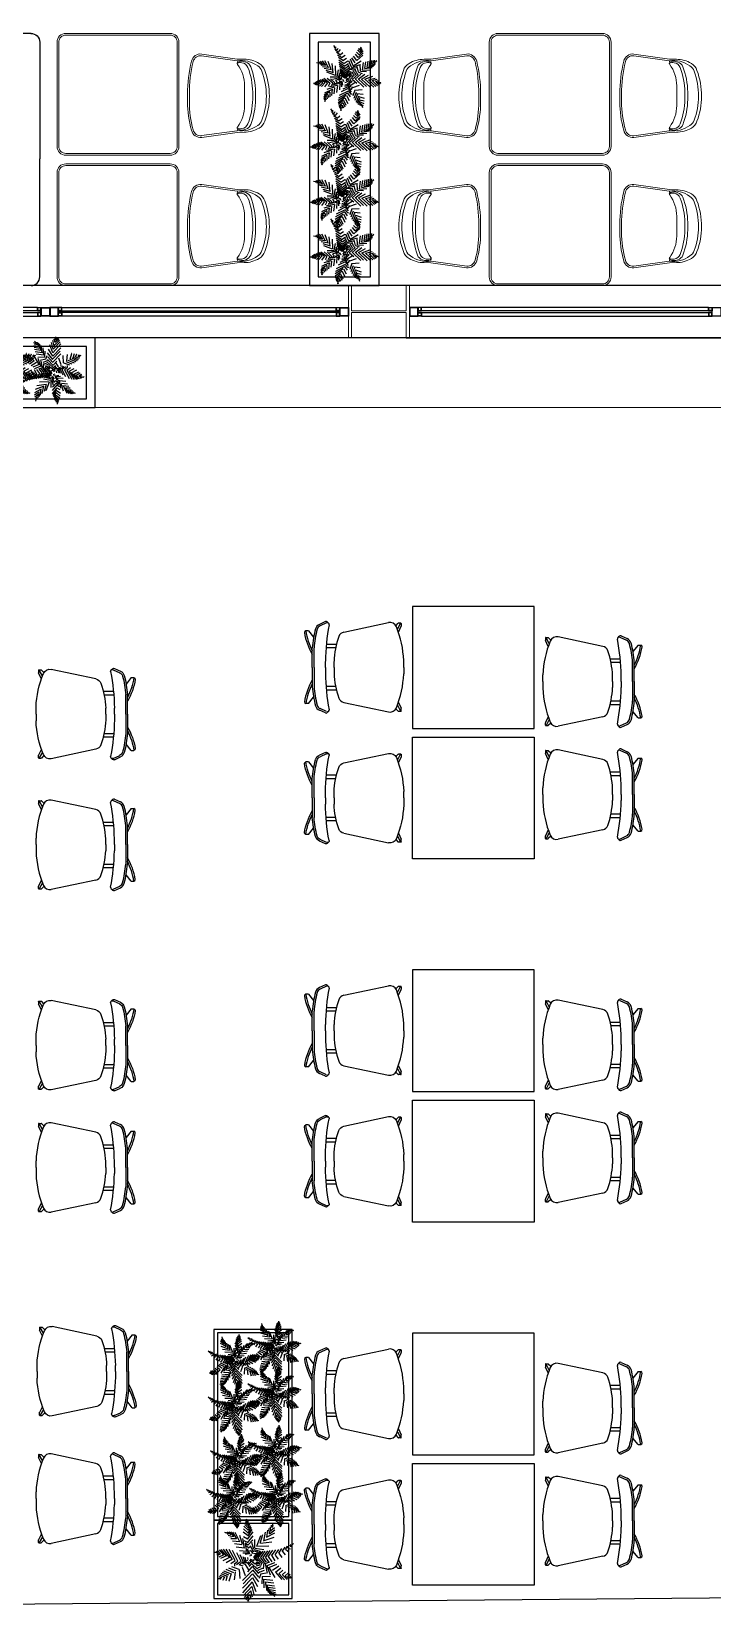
# Model space of a CAD drawing. Header units: centimetres. Extents: x 10686 to 14358, y -10632 to -8826.
# Drawn here: x 12266 to 12657, y -10490 to -9579 of the extents above; entities that cross this region are included whole.
import ezdxf

# ---------------------------------------------------------------- set-up
doc = ezdxf.new("R2010")
doc.units = ezdxf.units.CM
doc.header["$MEASUREMENT"] = 0
for name, color, linetype, lineweight in [('ahsap', 34, 'Continuous', 13), ('kontra-tefriş', 205, 'Continuous', 18), ('metraj', 7, 'Continuous', 5), ('çıktı', 255, 'Continuous', 5)]:
    doc.layers.add(name, color=color, linetype=linetype, lineweight=lineweight)
for name, color, linetype, true_color in [('As Built', 7, 'Continuous', 0x5a5a5a), ('Kontra-Cam', 7, 'Continuous', 0xd6cdb8), ('Kontra_Gorunus Cizgi', 7, 'Continuous', 0x9a907e), ('Kontra_Mobilya', 7, 'Continuous', 0x5e5572), ('Kontra_Profil', 7, 'Continuous', 0x6d787c), ('Kontra_Seramik', 7, 'Continuous', 0x455d73)]:
    doc.layers.add(name, color=color, linetype=linetype, true_color=true_color)

# ---------------------------------------------------------------- blocks, each defined once
blk = doc.blocks.new('S2')
at = {"layer": 'kontra-tefriş'}
for p, q in [((-11.35, 0), (-6.03, 0)), ((-6.03, 6.36), (-7.79, 6.36)), ((-6.03, 4.73), (-7.79, 4.73)), ((-6.03, 6.36), (-3.56, 6.36)), ((-6.03, 4.73), (-3.56, 4.73)), ((0, 0), (-6.03, 0)), ((-29.64, -24.57), (-26.77, -4.17)), ((-28.64, -24.68), (-25.78, -4.28)), ((-26.77, -4.17), (-26.63, -0.2)), ((17.29, -24.68), (14.43, -4.28)), ((15.42, -4.17), (15.28, -0.2)), ((18.29, -24.57), (15.42, -4.17)), ((-6.86, -32.68), (-6.78, -32.68)), ((-5.37, -31.68), (-6.7, -31.68)), ((-5.37, -32.68), (-6.7, -32.68)), ((-5.37, -31.68), (-2.15, -31.68)), ((-5.37, -32.68), (-2.15, -32.68))]:
    blk.add_line(p, q, dxfattribs=at)
for centre, radius, start, end in [((-18.15, 4.89), 7.08, 107.1637, 149.82457), ((-18.15, 4.89), 5.36, 107.1637, 149.82457), ((-5.12, -29.94), 44.26, 90.31364, 109.97271), ((-5.12, -29.97), 42.57, 90.31593, 110.07021), ((-5.6, -26.46), 40.78, 69.18465, 89.66621), ((-5.6, -26.52), 39.11, 69.05246, 89.66297), ((6.8, 4.89), 5.36, 30.17543, 72.8363), ((6.8, 4.89), 7.08, 30.17543, 72.8363), ((-9.24, -0.29), 17.39, 149.82457, 179.71953), ((-9.73, -2.02), 16.21, 143.65913, 188.02324), ((-20.11, -1.59), 5.36, 154.24347, 207.07892), ((-20.82, -0.44), 4.28, 110.42233, 164.0764), ((-20.36, -2.01), 4.28, 110.59679, 173.05167), ((-11.35, -20.95), 20.95, 90, 126.01163), ((-6.78, -38.15), 44.52, 91.2998, 110.42233), ((-6.78, -38.15), 42.89, 91.2998, 110.59679), ((-4.57, -38.15), 42.89, 69.40321, 88.7002), ((-4.57, -38.15), 44.52, 69.57767, 88.7002), ((9.01, -2.01), 4.28, 6.94833, 69.40321), ((9.47, -0.44), 4.28, 15.9236, 69.57767), ((-1.63, -2.02), 16.21, 351.97676, 36.34087), ((-2.11, -0.29), 17.39, 0.28047, 30.17543), ((8.76, -1.59), 5.36, 332.92108, 25.75653), ((-2.87, -42.97), 44.97, 119.46037, 120.6303), ((-24.29, -3.46), 0.826, 224.43234, 318.44853), ((-20.83, -2.45), 3.89, 165.784, 208.11862), ((0, -20.95), 20.95, 53.98837, 90), ((12.94, -3.46), 0.826, 221.55147, 315.56766), ((9.48, -2.45), 3.89, 331.88138, 14.216), ((-8.49, -42.97), 44.97, 59.3697, 60.53963), ((-24.26, -25.18), 5.42, 173.5544, 256.34639), ((-24.26, -25.18), 4.42, 173.5544, 256.34639), ((12.91, -25.18), 4.42, 283.65361, 6.4456), ((12.91, -25.18), 5.42, 283.65361, 6.4456), ((-6.86, 46.41), 79.09, 256.34639, 270.12254), ((-6.86, 46.41), 78.09, 256.34639, 270.12254), ((-2.02, 27.17), 58.85, 269.8679, 285.73999), ((-2.02, 27.16), 59.84, 269.86801, 285.70967)]:
    blk.add_arc(centre, radius, start, end, dxfattribs=at)
blk = doc.blocks.new('dfgrg')
at = {"color": 129, "true_color": 0x365941}
for p, q in [((97838.8, -49007.4), (97838.8, -49007.4)), ((97842.1, -49007.6), (97838.8, -49007.4)), ((97843.6, -49009.6), (97839.6, -49009.3)), ((97840.6, -49006.2), (97840.3, -49003.9)), ((97842, -49007.6), (97841.4, -49004.4)), ((97843.5, -49009.5), (97843, -49004.9)), ((97844.7, -49012.1), (97844.5, -49005.6)), ((97846.2, -49015.1), (97846.5, -49007.4)), ((97847.5, -49018.8), (97848.1, -49009.4)), ((97861.9, -49016), (97857.3, -49010)), ((97862.6, -49013.5), (97858.6, -49007.9)), ((97858.6, -49007.9), (97858.6, -49007.9)), ((97863.3, -49011), (97859.9, -49006.3)), ((97863.7, -49008.5), (97861.3, -49005)), ((97861.9, -49016), (97866.2, -49009.8)), ((97864, -49006.5), (97862.1, -49003.6)), ((97862.6, -49013.5), (97866.2, -49008.1)), ((97863.3, -49011), (97865.9, -49006.6)), ((97863.7, -49008.5), (97865.5, -49005.8)), ((97864.4, -49002.8), (97864.3, -49006.7)), ((97815.8, -49025.8), (97819.6, -49026.2)), ((97819.9, -49026.3), (97818.1, -49026.9)), ((97819.9, -49026.3), (97818.6, -49024.9)), ((97822.7, -49026.7), (97819.9, -49027.5)), ((97822.7, -49026.5), (97821.6, -49024.2)), ((97825.3, -49027), (97824.8, -49023.4)), ((97828.9, -49027.9), (97829.1, -49023.8)), ((97832.3, -49029.2), (97833.3, -49024.2)), ((97836, -49030.4), (97836.9, -49025.5)), ((97839, -49032.2), (97840.2, -49026.7)), ((97844.7, -49012.3), (97840.3, -49012.1)), ((97847.5, -49018.8), (97841, -49018)), ((97846.2, -49015.2), (97841.1, -49014.9)), ((97848.1, -49022.2), (97841.1, -49020.7)), ((97841.2, -49025.7), (97841.3, -49025.7)), ((97848.7, -49028.9), (97841.2, -49025.7)), ((97848.9, -49026.2), (97841.3, -49023.1)), ((97848.7, -49031.6), (97853.1, -49024.9)), ((97848.8, -49029), (97852.9, -49020.4)), ((97848.9, -49026.2), (97851.6, -49015.6)), ((97858.5, -49027.3), (97853, -49023.6)), ((97859.5, -49024.8), (97853.4, -49019.3)), ((97860.3, -49022.2), (97854.7, -49015)), ((97861, -49018.9), (97856, -49012.5)), ((97858.5, -49027.3), (97862.8, -49025.2)), ((97859.5, -49024.8), (97864.8, -49020)), ((97860.3, -49022.2), (97865.9, -49015.8)), ((97861, -49018.9), (97866.1, -49011.9)), ((97861.6, -49035.8), (97862.3, -49026.8)), ((97864.2, -49033.1), (97865.4, -49023.5)), ((97866.8, -49030.6), (97869.4, -49021.2)), ((97869.7, -49027.9), (97873.8, -49018.8)), ((97873.2, -49025.1), (97877.2, -49018.3)), ((97873.2, -49025), (97885, -49024.6)), ((97876.8, -49023), (97880, -49017.6)), ((97876.8, -49022.8), (97885.7, -49022.7)), ((97880.1, -49020.6), (97882.1, -49017.6)), ((97880.2, -49020.6), (97886.1, -49021.1)), ((97882.6, -49019.5), (97886.4, -49017.7)), ((97882.6, -49019.5), (97883.7, -49017.7)), ((97882.6, -49019.5), (97886.3, -49019.9)), ((97884.7, -49018.4), (97885.5, -49017.2)), ((97885, -49024.6), (97885, -49024.6)), ((97825.3, -49027.1), (97821.6, -49028.3)), ((97828.9, -49028), (97824, -49029.2)), ((97832.3, -49029.2), (97827.1, -49030.4)), ((97838.1, -49048.5), (97829.3, -49041.8)), ((97835.9, -49030.5), (97829.8, -49031.7)), ((97839, -49032.3), (97832.1, -49033.5)), ((97842, -49033.9), (97834.2, -49035.4)), ((97842.5, -49048.9), (97834.2, -49041.1)), ((97844.4, -49035.4), (97836.3, -49036.9)), ((97846.3, -49036.9), (97838.2, -49038.3)), ((97845, -49048.8), (97840.1, -49042)), ((97848, -49038.5), (97840.2, -49039.9)), ((97849.5, -49039.9), (97841.6, -49041.3)), ((97841.9, -49034.1), (97842.9, -49028.3)), ((97850.8, -49041), (97843, -49042.3)), ((97851.8, -49042), (97844.1, -49043.4)), ((97848.6, -49031.7), (97844.4, -49029.5)), ((97844.4, -49035.4), (97845.2, -49030.2)), ((97846.3, -49036.9), (97847.1, -49031.8)), ((97848, -49038.5), (97848.7, -49032.9)), ((97853.4, -49028.9), (97848.7, -49032.8)), ((97852.9, -49033.2), (97849.3, -49034.3)), ((97849.3, -49034.3), (97849.3, -49034.3)), ((97849.5, -49039.9), (97849.7, -49034.8)), ((97852.5, -49035.4), (97850.3, -49035.6)), ((97850.8, -49041), (97850.9, -49036.5)), ((97851.8, -49042), (97851.9, -49037.5)), ((97853.8, -49038.1), (97852.1, -49036.6)), ((97854.3, -49036.7), (97852.2, -49035.3)), ((97852.3, -49043.3), (97852.6, -49038.6)), ((97855, -49035.2), (97852.7, -49034)), ((97855.9, -49033.4), (97853.2, -49032.2)), ((97856.8, -49031.4), (97853.3, -49030)), ((97853.3, -49041.6), (97855.3, -49041.5)), ((97857.6, -49029.3), (97853.4, -49027.5)), ((97853.8, -49038), (97855.6, -49038.2)), ((97854.3, -49036.7), (97856, -49036.9)), ((97855, -49035.2), (97856.5, -49035.6)), ((97856.3, -49042.7), (97855.6, -49037.9)), ((97855.9, -49033.4), (97857.6, -49033.5)), ((97856.8, -49031.4), (97858.6, -49031.4)), ((97857.7, -49040.8), (97857.5, -49032.9)), ((97857.6, -49029.3), (97860.2, -49029.4)), ((97857.6, -49033.5), (97857.6, -49033.5)), ((97857.6, -49040.6), (97861.4, -49040.4)), ((97858.6, -49031.4), (97858.6, -49031.4)), ((97859, -49044.4), (97859.4, -49042)), ((97859.4, -49038.5), (97859.8, -49029.7)), ((97859.7, -49038.3), (97866.2, -49037.8)), ((97860.2, -49044.2), (97860.6, -49040.8)), ((97861.4, -49040.4), (97861.4, -49040.4)), ((97861.4, -49040.4), (97861.4, -49040.4)), ((97875.5, -49035.2), (97862, -49035.4)), ((97862.8, -49044.3), (97864.2, -49038.4)), ((97864.2, -49033), (97877.2, -49032.5)), ((97866.6, -49044.5), (97870.3, -49037)), ((97866.8, -49030.5), (97880.7, -49030.2)), ((97869.8, -49027.8), (97883.7, -49027)), ((97870.3, -49045.1), (97876.1, -49038.5)), ((97874.9, -49046), (97880.6, -49041.4)), ((97815.8, -49053.8), (97819.3, -49051.4)), ((97819.8, -49051.4), (97817.2, -49051.5)), ((97822.4, -49050), (97818, -49049.6)), ((97819.5, -49051.4), (97818.3, -49053.2)), ((97818.3, -49053.2), (97818.3, -49053.2)), ((97825.5, -49048.8), (97819.3, -49047.7)), ((97823, -49049.4), (97820.1, -49052.6)), ((97829.1, -49048.1), (97821.3, -49045.7)), ((97821.3, -49052.6), (97821.3, -49052.6)), ((97825.7, -49048.6), (97822.2, -49052.6)), ((97829.9, -49047.9), (97824.3, -49052.4)), ((97833.7, -49047.8), (97824.6, -49043.4)), ((97834.3, -49047.7), (97827.1, -49052.4)), ((97838.2, -49048.5), (97830.4, -49052.7)), ((97842.5, -49049), (97832.5, -49053.4)), ((97845.2, -49049), (97839.4, -49054.8)), ((97848, -49055.6), (97840.9, -49056)), ((97841.7, -49055.3), (97841.7, -49055.3)), ((97846.8, -49048.7), (97843.2, -49054.8)), ((97846.5, -49048.4), (97843.9, -49043.5)), ((97847.6, -49047.9), (97845.7, -49044.4)), ((97852.3, -49043.3), (97846.4, -49044.2)), ((97849, -49047.1), (97846.4, -49053.4)), ((97849.2, -49053.3), (97846.6, -49053.2)), ((97852.3, -49055.8), (97846.7, -49063.6)), ((97848, -49055.6), (97848.2, -49058.8)), ((97849.6, -49046.3), (97848.2, -49044.5)), ((97852.7, -49052.1), (97848.6, -49058.1)), ((97849.2, -49053.3), (97849.4, -49056.2)), ((97850, -49046.5), (97849.4, -49050.6)), ((97849.5, -49044.8), (97849.5, -49044.8)), ((97852.9, -49050), (97850.4, -49053.3)), ((97852.7, -49048.5), (97850.7, -49051.1)), ((97852.5, -49046.2), (97851.4, -49047.6)), ((97852.2, -49055.9), (97857.1, -49062.2)), ((97852.5, -49046.4), (97854.2, -49047)), ((97852.6, -49048.6), (97856.2, -49051.1)), ((97852.7, -49052.1), (97857.4, -49057.4)), ((97852.9, -49050), (97856.7, -49053.5)), ((97855.4, -49044.4), (97854.8, -49042.3)), ((97855.4, -49044.3), (97857.6, -49043.8)), ((97857.3, -49045.6), (97856.2, -49047.4)), ((97856.5, -49042.6), (97859.3, -49042.4)), ((97859.9, -49046.1), (97857.9, -49049.3)), ((97858.4, -49045.6), (97861, -49046)), ((97860.8, -49046.8), (97858.9, -49050.8)), ((97862.2, -49047.7), (97859.7, -49054.2)), ((97860.3, -49044.1), (97862, -49046)), ((97863.6, -49049.1), (97860.5, -49058)), ((97860.8, -49046.8), (97864.1, -49046.5)), ((97865.5, -49051.5), (97861.9, -49062.5)), ((97862.2, -49047.7), (97866.9, -49047.9)), ((97862.6, -49044.2), (97863.9, -49046.5)), ((97866.8, -49053.7), (97863.5, -49065.3)), ((97863.6, -49049.1), (97868.9, -49049.8)), ((97867.9, -49056.7), (97865.2, -49067.6)), ((97865.3, -49044.5), (97867.1, -49048)), ((97865.6, -49051.3), (97870.2, -49051.8)), ((97866.9, -49053.6), (97872.2, -49054.6)), ((97867.9, -49056.6), (97874.4, -49058.3)), ((97870, -49051.6), (97871.3, -49050.5)), ((97870.3, -49045.1), (97873.5, -49051.7)), ((97873.4, -49045.8), (97876.4, -49052.9)), ((97876.1, -49046.4), (97879.1, -49053.7)), ((97878.6, -49047.2), (97881.7, -49054.2)), ((97878.7, -49047.4), (97885, -49044.1)), ((97880.1, -49054.2), (97880.1, -49054.2)), ((97881.1, -49048), (97883.7, -49054.3)), ((97882.6, -49048.8), (97886.9, -49046.3)), ((97883.3, -49049), (97885.4, -49054.3)), ((97885, -49044.1), (97884.7, -49044)), ((97885.3, -49050), (97888.8, -49048.7)), ((97885.4, -49049.9), (97887.2, -49054)), ((97887.7, -49051.1), (97891.4, -49053.2)), ((97887.7, -49051.1), (97888.7, -49053.6)), ((97888.8, -49048.7), (97888.8, -49048.7)), ((97889, -49051.7), (97890.2, -49051.1)), ((97833.3, -49070.6), (97830.8, -49074)), ((97833.3, -49070.6), (97831.2, -49071.6)), ((97834.6, -49069), (97831.5, -49070.2)), ((97835.8, -49067.2), (97831.8, -49069)), ((97837.6, -49065.6), (97832.5, -49067)), ((97833.3, -49070.6), (97833, -49073.5)), ((97839.4, -49063.5), (97833.4, -49065.2)), ((97833.4, -49065.2), (97833.4, -49065.2)), ((97841.5, -49061.7), (97834.5, -49063.3)), ((97834.6, -49069), (97834.5, -49072.8)), ((97843.9, -49060), (97835.3, -49061.2)), ((97835.8, -49067.2), (97835.9, -49071.8)), ((97836, -49060.6), (97836, -49060.6)), ((97837.6, -49065.6), (97837.8, -49071.2)), ((97846.6, -49057.6), (97837.9, -49058.5)), ((97839.4, -49063.5), (97839.7, -49069.8)), ((97841.5, -49061.7), (97842.4, -49067.6)), ((97843.9, -49060), (97845.2, -49064.1)), ((97846.5, -49057.7), (97847.3, -49061.1)), ((97851, -49059.8), (97846.8, -49067.7)), ((97851, -49063.4), (97847.8, -49072.7)), ((97851.2, -49067.4), (97849.3, -49074.6)), ((97851.6, -49071.1), (97850.4, -49076.3)), ((97851, -49063.2), (97855.4, -49068.8)), ((97851.2, -49067.5), (97855.1, -49071.3)), ((97851.6, -49071.1), (97854.7, -49073.3)), ((97851.7, -49060), (97856.2, -49065.6)), ((97863.5, -49065.3), (97863.5, -49065.3)), ((97868.6, -49059.6), (97867.1, -49069.6)), ((97868.6, -49059.6), (97875.6, -49062)), ((97869.5, -49062.8), (97868.9, -49070.7)), ((97869.5, -49062.9), (97875.6, -49065.1)), ((97870.7, -49065.5), (97870.3, -49071.6)), ((97870.7, -49065.5), (97875.8, -49067.2)), ((97872.2, -49068.2), (97872, -49072.5)), ((97872.2, -49068.2), (97875.8, -49069.1)), ((97873.5, -49070.6), (97873.2, -49072.9)), ((97873.3, -49069.5), (97875.7, -49069.8)), ((97873.5, -49070.6), (97875.5, -49073.7)), ((97831.6, -49073), (97831.3, -49074.1)), ((97852.3, -49073.9), (97851.5, -49077.5)), ((97852.4, -49073.7), (97854.8, -49075.2)), ((97853, -49076.1), (97852.7, -49078.6)), ((97853, -49076.1), (97854.8, -49079.9)), ((97853, -49076.3), (97854.8, -49076.8)), ((97854.2, -49078.7), (97855.1, -49079)), ((97874.8, -49072.7), (97876.1, -49073.3))]:
    blk.add_line(p, q, dxfattribs=at)
blk = doc.blocks.new('fdsfs')
at = {"color": 0, "linetype": 'ByBlock'}
for p, q in [((5557, 224.44), (5602.5, 224.42)), ((5647.86, 224.44), (5602.36, 224.42)), ((5556.93, 79.44), (5596.93, 79.42)), ((5647.93, 79.44), (5607.93, 79.42))]:
    blk.add_line(p, q, dxfattribs=at)
for points in [[(5556.89, 224.44), (5557, 224.44, 0.414214), (5551.99, 219.44), (5551.96, 152.28)], [(5602.43, 79.41), (5596.93, 79.42, -0.414214), (5591.93, 84.42), (5591.93, 84.42), (5591.99, 219.42, -0.292623), (5598, 224.42), (5602.5, 224.42)], [(5602.43, 79.41), (5607.93, 79.42, 0.414214), (5612.93, 84.42), (5612.93, 84.42), (5612.87, 219.42, 0.292623), (5606.86, 224.42), (5602.36, 224.42)], [(5647.97, 224.44), (5647.86, 224.44, -0.414214), (5652.87, 219.44), (5652.9, 152.28)], [(5556.83, 79.44), (5556.93, 79.44, -0.414214), (5551.93, 84.44), (5551.96, 152.28)], [(5648.03, 79.44), (5647.93, 79.44, 0.414214), (5652.93, 84.44), (5652.9, 152.28)]]:
    blk.add_lwpolyline(points, format="xyb", dxfattribs=at)
for points in [[(5602.36, 224.42), (5602.43, 79.41)], [(5602.5, 224.42), (5602.43, 79.41)]]:
    blk.add_lwpolyline(points, dxfattribs=at)
at = {"layer": 'ahsap'}
for points in [[(5471.98, 219.43, -0.414214), (5476.98, 224.43), (5536.98, 224.43, -0.414214), (5541.98, 219.43), (5541.98, 159.43, -0.414214), (5536.98, 154.43), (5476.98, 154.43, -0.414214), (5471.98, 159.43)], [(5472.98, 219.43, -0.414214), (5476.98, 223.43), (5536.98, 223.43, -0.414214), (5540.98, 219.43), (5540.98, 159.43, -0.414214), (5536.98, 155.43), (5476.98, 155.43, -0.414214), (5472.98, 159.43)], [(5662.88, 219.43, -0.414214), (5667.88, 224.43), (5727.88, 224.43, -0.414214), (5732.88, 219.43), (5732.88, 159.43, -0.414214), (5727.88, 154.43), (5667.88, 154.43, -0.414214), (5662.88, 159.43)], [(5663.88, 219.43, -0.414214), (5667.88, 223.43), (5727.88, 223.43, -0.414214), (5731.88, 219.43), (5731.88, 159.43, -0.414214), (5727.88, 155.43), (5667.88, 155.43, -0.414214), (5663.88, 159.43)], [(5471.98, 144.43, -0.414214), (5476.98, 149.43), (5536.98, 149.43, -0.414214), (5541.98, 144.43), (5541.98, 84.43, -0.414214), (5536.98, 79.43), (5476.98, 79.43, -0.414214), (5471.98, 84.43)], [(5472.98, 144.43, -0.414214), (5476.98, 148.43), (5536.98, 148.43, -0.414214), (5540.98, 144.43), (5540.98, 84.43, -0.414214), (5536.98, 80.43), (5476.98, 80.43, -0.414214), (5472.98, 84.43)], [(5662.88, 144.43, -0.414214), (5667.88, 149.43), (5727.88, 149.43, -0.414214), (5732.88, 144.43), (5732.88, 84.43, -0.414214), (5727.88, 79.43), (5667.88, 79.43, -0.414214), (5662.88, 84.43)], [(5663.88, 144.43, -0.414214), (5667.88, 148.43), (5727.88, 148.43, -0.414214), (5731.88, 144.43), (5731.88, 84.43, -0.414214), (5727.88, 80.43), (5667.88, 80.43, -0.414214), (5663.88, 84.43)]]:
    blk.add_lwpolyline(points, format="xyb", close=True, dxfattribs=at)
at = {"layer": 'çıktı', "xscale": -1, "rotation": 90}
for p in [(5434.3, 182.94), (5434.3, 107.94)]:
    blk.add_blockref('S2', p, dxfattribs=at)
at = {"layer": 'çıktı', "rotation": 270}
for p in [(5770.56, 182.94), (5770.56, 107.94)]:
    blk.add_blockref('S2', p, dxfattribs=at)
blk = doc.blocks.new('dgrgg')
at = {"layer": 'Kontra_Mobilya'}
for p, q in [((97989.11, -49735.64), (97989.11, -49734.19)), ((97989.11, -49735.64), (97992.77, -49738.64)), ((98009.93, -49737.88), (97998.86, -49737.88)), ((98009.93, -49738.88), (97998.86, -49738.88)), ((98009.93, -49737.88), (98021.2, -49737.88)), ((98009.93, -49738.88), (98021.2, -49738.88)), ((98030.95, -49735.64), (98027.29, -49738.64)), ((98030.95, -49735.64), (98030.95, -49734.19)), ((97983.77, -49745.37), (97985.35, -49741.93)), ((97984.65, -49747.17), (97983.98, -49746.49)), ((97984.53, -49746.13), (97986.25, -49742.34)), ((97996.93, -49751.73), (97996.93, -49745.93)), ((97998.93, -49751.28), (97998.93, -49745.75)), ((98009.93, -49745.38), (98006.61, -49745.38)), ((98009.93, -49745.38), (98013.44, -49745.38)), ((98021.13, -49751.28), (98021.13, -49745.75)), ((98023.13, -49751.73), (98023.13, -49745.93)), ((98035.53, -49746.13), (98033.8, -49742.34)), ((98036.28, -49745.37), (98034.71, -49741.93)), ((98035.41, -49747.17), (98036.08, -49746.49)), ((97989.79, -49756.03), (97984.35, -49781.64)), ((98009.93, -49750.38), (98006.61, -49750.38)), ((98009.93, -49750.38), (98013.44, -49750.38)), ((98030.27, -49756.03), (98035.71, -49781.64)), ((97986.16, -49785.88), (97984.75, -49787.29)), ((98033.89, -49785.88), (98035.3, -49787.29)), ((97984.69, -49788.76), (97984.69, -49787.43)), ((97988.16, -49786.74), (97984.8, -49788.59)), ((97984.89, -49788.96), (97986.36, -49788.96)), ((97989.78, -49787.33), (97986.44, -49788.94)), ((98009.93, -49790.38), (98006.17, -49790.38)), ((98009.93, -49790.38), (98013.88, -49790.38)), ((98030.28, -49787.33), (98033.61, -49788.94)), ((98031.9, -49786.74), (98035.26, -49788.59)), ((98035.16, -49788.96), (98033.7, -49788.96)), ((98035.36, -49788.76), (98035.36, -49787.43))]:
    blk.add_line(p, q, dxfattribs=at)
for centre, radius, start, end in [((97988.98, -49743.59), 4, 105.22438, 155.48736), ((98002.74, -49794.11), 56.36, 93.94497, 105.22438), ((98002.74, -49794.11), 55.36, 93.94497, 105.22438), ((97990.26, -49734.52), 1.19, 97.43522, 163.99099), ((97983.72, -49770.73), 36.93, 62.8011, 81.61391), ((97983.72, -49770.73), 37.93, 59.99445, 80.31801), ((98036.33, -49770.73), 37.93, 99.68199, 120.00555), ((98036.33, -49770.73), 36.93, 98.38609, 117.1989), ((98017.32, -49794.11), 55.36, 74.77562, 86.05503), ((98017.32, -49794.11), 56.36, 74.77562, 86.05503), ((98029.8, -49734.52), 1.19, 16.00901, 82.56478), ((98031.07, -49743.59), 4, 24.51264, 74.77562), ((97984.68, -49745.79), 1, 155.48736, 225), ((97985.44, -49746.55), 1, 155.48736, 280.69605), ((98008.78, -49870.14), 124.77, 90.99462, 100.69605), ((97988.98, -49743.59), 3, 105.22438, 155.48736), ((98011.28, -49870.14), 124.77, 79.30395, 89.00538), ((98031.07, -49743.59), 3, 24.51264, 74.77562), ((98034.62, -49746.55), 1, 259.30395, 24.51264), ((98035.37, -49745.79), 1, 315, 24.51264), ((97993.7, -49756.86), 4, 109.55395, 167.99856), ((98008.27, -49797.88), 47.53, 91.99863, 109.55395), ((98011.79, -49797.88), 47.53, 70.44605, 88.00137), ((98026.35, -49756.86), 4, 12.00144, 70.44605), ((97988.26, -49782.47), 4, 167.99856, 247.43439), ((98031.8, -49782.47), 4, 292.56561, 12.00144), ((97984.89, -49787.43), 0.2, 135, 180), ((97984.89, -49788.76), 0.2, 118.82373, 270), ((97986.36, -49788.76), 0.2, 270, 295.79459), ((98008.01, -49734.94), 55.47, 247.43439, 268.10089), ((98012.05, -49734.94), 55.47, 271.89911, 292.56561), ((98033.7, -49788.76), 0.2, 244.20541, 270), ((98035.16, -49788.76), 0.2, 270, 61.17627), ((98035.16, -49787.43), 0.2, 0, 45)]:
    blk.add_arc(centre, radius, start, end, dxfattribs=at)

msp = doc.modelspace()

# ---------------------------------------------------------------- linework, layer by layer
at = {"layer": 'ahsap'}
for points in [[(12529.18, -9585.44, -0.414214), (12534.18, -9580.44), (12594.18, -9580.44, -0.414214), (12599.18, -9585.44), (12599.18, -9645.44, -0.414214), (12594.18, -9650.44), (12534.18, -9650.44, -0.414214), (12529.18, -9645.44)], [(12530.18, -9585.44, -0.414214), (12534.18, -9581.44), (12594.18, -9581.44, -0.414214), (12598.18, -9585.44), (12598.18, -9645.44, -0.414214), (12594.18, -9649.44), (12534.18, -9649.44, -0.414214), (12530.18, -9645.44)], [(12529.18, -9660.44, -0.414214), (12534.18, -9655.44), (12594.18, -9655.44, -0.414214), (12599.18, -9660.44), (12599.18, -9720.44, -0.414214), (12594.18, -9725.44), (12534.18, -9725.44, -0.414214), (12529.18, -9720.44)], [(12530.18, -9660.44, -0.414214), (12534.18, -9656.44), (12594.18, -9656.44, -0.414214), (12598.18, -9660.44), (12598.18, -9720.44, -0.414214), (12594.18, -9724.44), (12534.18, -9724.44, -0.414214), (12530.18, -9720.44)]]:
    msp.add_lwpolyline(points, format="xyb", close=True, dxfattribs=at)
at = {"layer": 'ahsap', "flags": 128}
msp.add_lwpolyline([(12302.75, -9755.44), (12302.75, -9795.44), (13214.1, -9795.44), (13214.1, -9755.44), (12302.75, -9755.44)], dxfattribs=at)
at = {"layer": 'As Built'}
for p, q in [((13214.1, -9725.44), (10718.42, -9725.44)), ((13214.1, -9755.44), (10685.95, -9755.44)), ((12450.75, -9755.44), (12077.75, -9755.44)), ((12481.5, -9755.44), (12995.25, -9755.44)), ((12077.75, -10484.94), (14357.75, -10464.49)), ((12077.75, -10484.94), (14357.75, -10464.49)), ((12077.75, -10484.94), (14357.75, -10464.49)), ((12077.75, -10484.94), (14357.75, -10464.49)), ((12077.75, -10484.94), (14357.75, -10464.49)), ((12077.75, -10484.94), (14357.75, -10464.49)), ((12077.75, -10484.94), (14357.75, -10464.49)), ((12077.75, -10484.94), (14357.75, -10464.49))]:
    msp.add_line(p, q, dxfattribs=at)
at = {"layer": 'Kontra-Cam'}
for points in [[(12109.91, -9740.94), (12271.58, -9740.94), (12271.58, -9739.94), (12109.91, -9739.94)], [(12443.25, -9740.94), (12281.58, -9740.94), (12281.58, -9739.94), (12443.25, -9739.94)], [(12488.25, -9740.94), (12657.21, -9740.94), (12657.21, -9739.94), (12488.25, -9739.94)]]:
    msp.add_lwpolyline(points, dxfattribs=at)
at = {"layer": 'Kontra_Gorunus Cizgi'}
for p, q in [((12269.58, -9737.94), (12111.91, -9737.94)), ((12269.58, -9737.94), (12123.39, -9737.94)), ((12283.58, -9737.94), (12415.17, -9737.94)), ((12283.58, -9737.94), (12441.25, -9737.94)), ((12655.21, -9737.94), (12490.25, -9737.94)), ((12655.21, -9737.94), (12516.32, -9737.94)), ((12111.91, -9742.94), (12269.58, -9742.94)), ((12123.39, -9742.94), (12269.58, -9742.94)), ((12415.17, -9742.94), (12283.58, -9742.94)), ((12441.25, -9742.94), (12283.58, -9742.94)), ((12490.25, -9742.94), (12655.21, -9742.94)), ((12516.32, -9742.94), (12655.21, -9742.94))]:
    msp.add_line(p, q, dxfattribs=at)
at = {"layer": 'Kontra_Mobilya'}
for points in [[(12554.99, -9909.94), (12484.99, -9909.94), (12484.99, -9979.94), (12554.99, -9979.94)], [(12554.99, -10054.94), (12484.99, -10054.94), (12484.99, -9984.94), (12554.99, -9984.94)], [(12554.99, -10118.76), (12484.99, -10118.76), (12484.99, -10188.76), (12554.99, -10188.76)], [(12554.99, -10263.76), (12484.99, -10263.76), (12484.99, -10193.76), (12554.99, -10193.76)], [(12554.99, -10327.57), (12484.99, -10327.57), (12484.99, -10397.57), (12554.99, -10397.57)], [(12554.99, -10472.57), (12484.99, -10472.57), (12484.99, -10402.57), (12554.99, -10402.57)]]:
    msp.add_lwpolyline(points, close=True, dxfattribs=at)
at = {"layer": 'Kontra_Profil'}
for points in [[(12269.58, -9739.94), (12269.58, -9737.94), (12271.58, -9737.94), (12271.58, -9739.94)], [(12269.73, -9739.79), (12269.73, -9738.09), (12271.43, -9738.09), (12271.43, -9739.79)], [(12283.58, -9739.94), (12283.58, -9737.94), (12281.58, -9737.94), (12281.58, -9739.94)], [(12283.43, -9739.79), (12283.43, -9738.09), (12281.73, -9738.09), (12281.73, -9739.79)], [(12441.25, -9739.94), (12441.25, -9737.94), (12443.25, -9737.94), (12443.25, -9739.94)], [(12441.4, -9739.79), (12441.4, -9738.09), (12443.1, -9738.09), (12443.1, -9739.79)], [(12490.25, -9739.94), (12490.25, -9737.94), (12488.25, -9737.94), (12488.25, -9739.94)], [(12490.1, -9739.79), (12490.1, -9738.09), (12488.4, -9738.09), (12488.4, -9739.79)], [(12655.21, -9739.94), (12655.21, -9737.94), (12657.21, -9737.94), (12657.21, -9739.94)], [(12655.36, -9739.79), (12655.36, -9738.09), (12657.06, -9738.09), (12657.06, -9739.79)], [(12269.58, -9740.94), (12269.58, -9742.94), (12271.58, -9742.94), (12271.58, -9740.94)], [(12269.73, -9741.09), (12269.73, -9742.79), (12271.43, -9742.79), (12271.43, -9741.09)], [(12283.58, -9740.94), (12283.58, -9742.94), (12281.58, -9742.94), (12281.58, -9740.94)], [(12283.43, -9741.09), (12283.43, -9742.79), (12281.73, -9742.79), (12281.73, -9741.09)], [(12441.25, -9740.94), (12441.25, -9742.94), (12443.25, -9742.94), (12443.25, -9740.94)], [(12441.4, -9741.09), (12441.4, -9742.79), (12443.1, -9742.79), (12443.1, -9741.09)], [(12490.25, -9740.94), (12490.25, -9742.94), (12488.25, -9742.94), (12488.25, -9740.94)], [(12490.1, -9741.09), (12490.1, -9742.79), (12488.4, -9742.79), (12488.4, -9741.09)], [(12655.21, -9740.94), (12655.21, -9742.94), (12657.21, -9742.94), (12657.21, -9740.94)], [(12655.36, -9741.09), (12655.36, -9742.79), (12657.06, -9742.79), (12657.06, -9741.09)]]:
    msp.add_lwpolyline(points, close=True, dxfattribs=at)
at = {"layer": 'Kontra_Profil', "flags": 128}
for points in [[(12276.58, -9737.94), (12276.58, -9742.94), (12271.58, -9742.94), (12271.58, -9737.94), (12276.58, -9737.94)], [(12276.58, -9737.94), (12276.58, -9742.94), (12281.58, -9742.94), (12281.58, -9737.94), (12276.58, -9737.94)], [(12448.25, -9737.94), (12448.25, -9742.94), (12443.25, -9742.94), (12443.25, -9737.94), (12448.25, -9737.94)], [(12483.25, -9737.94), (12483.25, -9742.94), (12488.25, -9742.94), (12488.25, -9737.94), (12483.25, -9737.94)], [(12662.21, -9737.94), (12662.21, -9742.94), (12657.21, -9742.94), (12657.21, -9737.94), (12662.21, -9737.94)]]:
    msp.add_lwpolyline(points, dxfattribs=at)
for points in [[(12276.38, -9738.14), (12276.38, -9742.74), (12271.78, -9742.74), (12271.78, -9738.14)], [(12276.78, -9738.14), (12276.78, -9742.74), (12281.38, -9742.74), (12281.38, -9738.14)], [(12448.05, -9738.14), (12448.05, -9742.74), (12443.45, -9742.74), (12443.45, -9738.14)], [(12483.45, -9738.14), (12483.45, -9742.74), (12488.05, -9742.74), (12488.05, -9738.14)]]:
    msp.add_lwpolyline(points, close=True, dxfattribs=at)
at = {"layer": 'Kontra_Seramik'}
for points in [[(12465.83, -9725.44), (12465.83, -9580.44), (12425.83, -9580.44), (12425.83, -9725.44), (12465.83, -9725.44)], [(12302.75, -9755.44), (12227.75, -9755.44), (12227.75, -9795.44), (12302.75, -9795.44), (12302.75, -9755.44)]]:
    msp.add_lwpolyline(points, dxfattribs=at)
for points in [[(12460.83, -9720.44), (12460.83, -9585.44), (12430.83, -9585.44), (12430.83, -9720.44)], [(12297.75, -9760.44), (12232.75, -9760.44), (12232.75, -9790.44), (12297.75, -9790.44)], [(12370.96, -10435.13), (12415.96, -10435.13), (12415.96, -10325.46), (12370.96, -10325.46)], [(12372.96, -10433.13), (12413.96, -10433.13), (12413.96, -10327.46), (12372.96, -10327.46)], [(12370.96, -10480.13), (12415.96, -10480.13), (12415.96, -10435.13), (12370.96, -10435.13)], [(12372.96, -10478.13), (12413.96, -10478.13), (12413.96, -10437.13), (12372.96, -10437.13)]]:
    msp.add_lwpolyline(points, close=True, dxfattribs=at)
at = {"layer": 'metraj', "flags": 128}
msp.add_lwpolyline([(12483.25, -9725.44), (12481.5, -9725.44), (12481.5, -9739.94), (12450, -9739.94), (12450, -9725.44), (12448.25, -9725.44), (12448.25, -9755.44), (12450, -9755.44), (12450, -9740.94), (12481.5, -9740.94), (12481.5, -9755.44), (12483.25, -9755.44), (12483.25, -9750.44)], close=True, dxfattribs=at)

# ---------------------------------------------------------------- block references
at = {"layer": 'Kontra_Mobilya', "xscale": -1}
msp.add_blockref('fdsfs', (17822.81, -9804.85), dxfattribs=at)
at = {"layer": 'Kontra_Mobilya'}
for p, xscale, yscale, zscale, rotation in [((-4465.19, 41290.61), 0.4899999999999999, 0.4899999999999999, 0.4899999999999999, 314.9999999999991), ((-4466.91, 41254.17), 0.4899999999999999, 0.4899999999999999, 0.4899999999999999, 314.9999999999991), ((-4466.91, 41222.31), 0.4899999999999999, 0.4899999999999999, 0.4899999999999999, 314.9999999999991), ((-4466.91, 41190.92), 0.4899999999999999, 0.4899999999999999, 0.4899999999999999, 314.9999999999991), ((-38645.05, -26686.94), 0.4899999999999999, 0.4899999999999999, 0.4899999999999999, 44.99999999999913), ((-38619.01, -26686.94), 0.4899999999999999, 0.4899999999999999, 0.4899999999999999, 44.99999999999913), ((-29142.64, 3469.84), -0.4, 0.4, 0.4, 135.000000000001), ((-29165.46, 3462.17), -0.4, 0.4, 0.4, 135.000000000001), ((-29142.64, 3443.28), -0.4, 0.4, 0.4, 135.000000000001), ((-29165.46, 3435.62), -0.4, 0.4, 0.4, 135.000000000001), ((-29142.45, 3409.87), -0.4, 0.4, 0.4, 135.000000000001), ((-29164.08, 3404.76), -0.4, 0.4, 0.4, 135.000000000001), ((-29166.43, 3382.49), -0.4, 0.4, 0.4, 135.000000000001), ((-29141.63, 3383.22), -0.4, 0.4, 0.4, 135.000000000001), ((74716.34, 10251.26), 0.6000000000000003, 0.6000000000000003, 0.6000000000000003, 224.999999999999)]:
    msp.add_blockref('dfgrg', p, dxfattribs=dict(at, xscale=xscale, yscale=yscale, zscale=zscale, rotation=rotation))
for p, rotation in [((-37310.4, -107954.86), 90.00000000000001), ((62350.37, 88056.97), 270), ((62350.37, 87991.97), 270), ((62059.13, 87963.12), 270), ((-37310.4, -108163.68), 90.00000000000001), ((62350.37, 87848.15), 270), ((62350.37, 87783.15), 270), ((62059.13, 87777.61), 270), ((-37310.4, -108372.5), 90.00000000000001), ((62350.37, 87639.33), 270), ((62059.13, 87587.23), 269.9999986876628), ((62350.37, 87574.33), 270)]:
    msp.add_blockref('dgrgg', p, dxfattribs=dict(at, rotation=rotation))
at = {"layer": 'Kontra_Mobilya', "xscale": -1}
for p, rotation in [((62059.13, -107981.74), 270), ((-37310.4, 87989.99), 90), ((62059.13, -108172.12), 270), ((-37310.4, 87781.17), 90), ((62059.69, -108359.61), 269.9999986876628), ((-37310.4, 87572.35), 90)]:
    msp.add_blockref('dgrgg', p, dxfattribs=dict(at, rotation=rotation))
at = {"layer": 'çıktı', "xscale": -1, "rotation": 90}
for p in [(12491.5, -9621.92), (12491.5, -9696.92)]:
    msp.add_blockref('S2', p, dxfattribs=at)
at = {"layer": 'çıktı', "rotation": 270}
for p in [(12636.86, -9621.92), (12636.86, -9696.92)]:
    msp.add_blockref('S2', p, dxfattribs=at)

doc.saveas('drawing.dxf')
